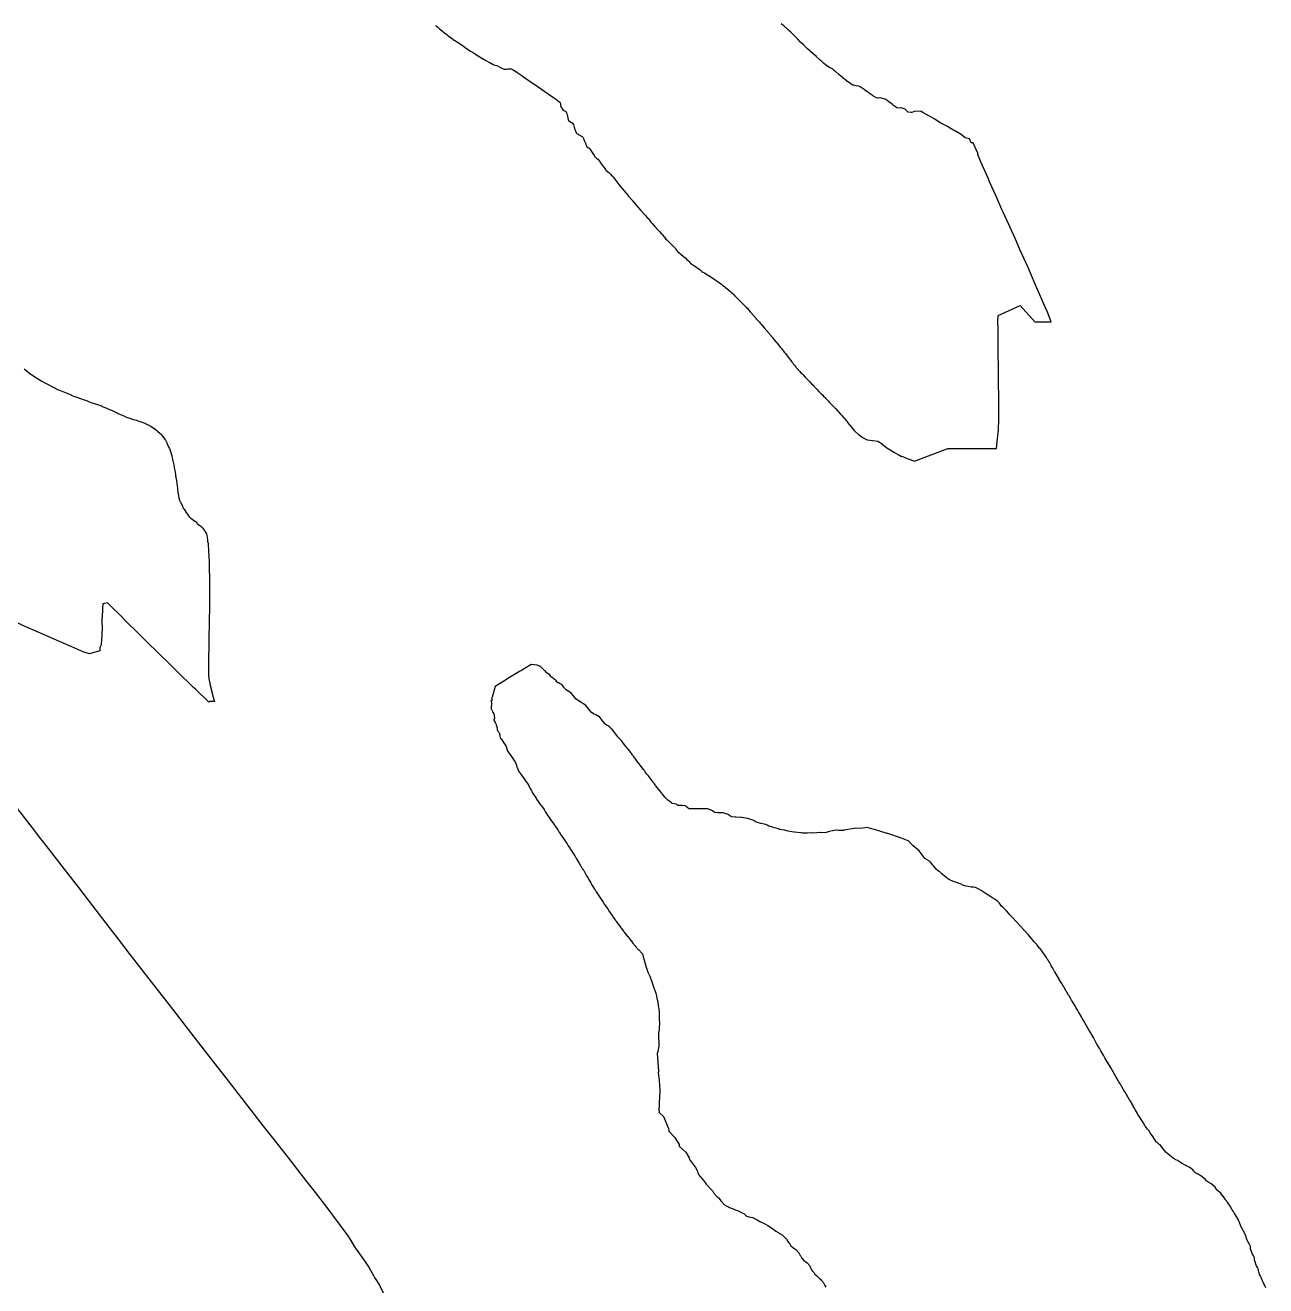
# Model space of a CAD drawing. Header units: metres. Extents: x 483462 to 484492, y 8428718 to 8429266.
# Drawn here: x 483975.57 to 484024.47, y 8428933.3 to 8428982.99 of the extents above; entities that cross this region are included whole.
import ezdxf

# ---------------------------------------------------------------- set-up
doc = ezdxf.new("R2010")
doc.units = ezdxf.units.M
doc.layers.add('C-TOPO-MINR', color=8, linetype='Continuous')

msp = doc.modelspace()

# ---------------------------------------------------------------- linework, layer by layer
at = {"layer": 'C-TOPO-MINR', "color": 8, "linetype": 'Continuous', "lineweight": -3, "flags": 128}
for points, elevation in [([(483991.753, 8428982.991), (483991.778, 8428982.964), (483991.822, 8428982.922), (483991.851, 8428982.895), (483991.903, 8428982.849), (483991.936, 8428982.82), (483992.016, 8428982.756), (483992.065, 8428982.717), (483992.201, 8428982.61), (483992.246, 8428982.575), (483992.333, 8428982.507), (483992.359, 8428982.488), (483992.42, 8428982.445), (483992.446, 8428982.427), (483992.508, 8428982.384), (483992.538, 8428982.367), (483992.618, 8428982.319), (483992.715, 8428982.26), (483992.747, 8428982.24), (483992.829, 8428982.179), (483992.855, 8428982.159), (483992.971, 8428982.07), (483992.994, 8428982.053), (483993.092, 8428981.982), (483993.12, 8428981.966), (483993.237, 8428981.898), (483993.35, 8428981.835), (483993.367, 8428981.826), (483993.487, 8428981.746), (483993.497, 8428981.74), (483993.586, 8428981.68), (483993.593, 8428981.675), (483993.598, 8428981.673), (483993.66, 8428981.638), (483993.664, 8428981.636), (483993.728, 8428981.602), (483993.735, 8428981.598), (483993.874, 8428981.521), (483993.883, 8428981.516), (483994.013, 8428981.444), (483994.016, 8428981.442), (483994.018, 8428981.442), (483994.087, 8428981.415), (483994.089, 8428981.415), (483994.164, 8428981.404), (483994.302, 8428981.327), (483994.303, 8428981.327), (483994.306, 8428981.325), (483994.417, 8428981.265), (483994.447, 8428981.249), (483994.544, 8428981.251), (483994.602, 8428981.265), (483994.613, 8428981.268), (483994.624, 8428981.265), (483994.721, 8428981.265), (483994.8, 8428981.225), (483994.801, 8428981.224), (483994.955, 8428981.132), (483995.147, 8428981.002), (483995.174, 8428980.983), (483995.558, 8428980.719), (483995.626, 8428980.672), (483996.048, 8428980.379), (483996.359, 8428980.159), (483996.469, 8428980.081), (483996.603, 8428979.98), (483996.661, 8428979.935), (483996.67, 8428979.892), (483996.674, 8428979.856), (483996.688, 8428979.77), (483996.776, 8428979.645), (483996.852, 8428979.599), (483996.877, 8428979.584), (483996.919, 8428979.502), (483996.945, 8428979.399), (483996.963, 8428979.327), (483996.985, 8428979.233), (483997.045, 8428979.195), (483997.104, 8428979.159), (483997.133, 8428979.141), (483997.179, 8428979.073), (483997.213, 8428978.974), (483997.241, 8428978.882), (483997.26, 8428978.827), (483997.287, 8428978.74), (483997.328, 8428978.712), (483997.369, 8428978.69), (483997.398, 8428978.672), (483997.434, 8428978.651), (483997.464, 8428978.635), (483997.49, 8428978.62), (483997.524, 8428978.597), (483997.549, 8428978.581), (483997.576, 8428978.521), (483997.608, 8428978.445), (483997.656, 8428978.334), (483997.686, 8428978.264), (483997.715, 8428978.198), (483997.742, 8428978.179), (483997.771, 8428978.159), (483997.798, 8428978.141), (483997.828, 8428978.121), (483997.896, 8428978.012), (483997.925, 8428977.964), (483997.998, 8428977.847), (483998.026, 8428977.802), (483998.049, 8428977.783), (483998.084, 8428977.756), (483998.107, 8428977.739), (483998.143, 8428977.711), (483998.204, 8428977.628), (483998.223, 8428977.602), (483998.252, 8428977.562), (483998.361, 8428977.411), (483998.379, 8428977.387), (483998.447, 8428977.295), (483998.465, 8428977.279), (483998.512, 8428977.237), (483998.529, 8428977.222), (483998.577, 8428977.18), (483998.629, 8428977.128), (483998.645, 8428977.113), (483998.7, 8428977.054), (483998.716, 8428977.038), (483998.804, 8428976.927), (483998.815, 8428976.913), (483998.971, 8428976.715), (483998.982, 8428976.701), (483999.088, 8428976.568), (483999.094, 8428976.56), (483999.168, 8428976.474), (483999.172, 8428976.469), (483999.247, 8428976.382), (483999.249, 8428976.38), (483999.333, 8428976.279), (483999.342, 8428976.269), (483999.342, 8428976.268), (483999.504, 8428976.075), (483999.513, 8428976.064), (483999.675, 8428975.873), (483999.825, 8428975.702), (483999.849, 8428975.674), (483999.99, 8428975.516), (484000.021, 8428975.481), (484000.104, 8428975.387), (484000.121, 8428975.367), (484000.188, 8428975.285), (484000.196, 8428975.275), (484000.261, 8428975.196), (484000.269, 8428975.185), (484000.298, 8428975.155), (484000.387, 8428975.058), (484000.514, 8428974.923), (484000.575, 8428974.858), (484000.656, 8428974.77), (484000.694, 8428974.729), (484000.748, 8428974.66), (484000.761, 8428974.644), (484000.774, 8428974.627), (484000.828, 8428974.561), (484000.865, 8428974.523), (484000.93, 8428974.457), (484001.001, 8428974.386), (484001.093, 8428974.297), (484001.149, 8428974.24), (484001.192, 8428974.197), (484001.207, 8428974.178), (484001.247, 8428974.126), (484001.262, 8428974.107), (484001.301, 8428974.057), (484001.355, 8428974.011), (484001.416, 8428973.959), (484001.518, 8428973.873), (484001.607, 8428973.799), (484001.657, 8428973.757), (484001.716, 8428973.707), (484001.744, 8428973.672), (484001.769, 8428973.64), (484001.794, 8428973.609), (484001.849, 8428973.571), (484001.928, 8428973.517), (484002.032, 8428973.447), (484002.101, 8428973.401), (484002.16, 8428973.361), (484002.194, 8428973.329), (484002.217, 8428973.302), (484002.239, 8428973.284), (484002.281, 8428973.259), (484002.343, 8428973.221), (484002.435, 8428973.166), (484002.494, 8428973.13), (484002.591, 8428973.071), (484002.608, 8428973.06), (484002.717, 8428972.989), (484002.773, 8428972.951), (484002.889, 8428972.873), (484002.942, 8428972.837), (484002.998, 8428972.799), (484003.015, 8428972.786), (484003.05, 8428972.755), (484003.063, 8428972.742), (484003.148, 8428972.671), (484003.176, 8428972.648), (484003.224, 8428972.608), (484003.384, 8428972.475), (484003.408, 8428972.455), (484003.499, 8428972.379), (484003.507, 8428972.369), (484003.538, 8428972.331), (484003.547, 8428972.321), (484003.64, 8428972.226), (484003.659, 8428972.207), (484003.691, 8428972.175), (484003.867, 8428971.998), (484003.881, 8428971.983), (484003.982, 8428971.881), (484003.988, 8428971.874), (484004.032, 8428971.822), (484004.037, 8428971.816), (484004.151, 8428971.687), (484004.159, 8428971.678), (484004.174, 8428971.662), (484004.386, 8428971.423), (484004.389, 8428971.42), (484004.502, 8428971.293), (484004.51, 8428971.284), (484004.511, 8428971.283), (484004.543, 8428971.246), (484004.582, 8428971.2), (484004.695, 8428971.066), (484004.704, 8428971.056), (484004.903, 8428970.817), (484004.92, 8428970.797), (484005.024, 8428970.673), (484005.045, 8428970.648), (484005.084, 8428970.602), (484005.169, 8428970.496), (484005.195, 8428970.464), (484005.345, 8428970.278), (484005.376, 8428970.239), (484005.455, 8428970.141), (484005.485, 8428970.103), (484005.521, 8428970.06), (484005.574, 8428969.993), (484005.606, 8428969.951), (484005.699, 8428969.833), (484005.734, 8428969.788), (484005.783, 8428969.725), (484005.805, 8428969.697), (484005.837, 8428969.657), (484005.86, 8428969.627), (484005.894, 8428969.583), (484005.928, 8428969.538), (484005.946, 8428969.515), (484005.958, 8428969.501), (484005.994, 8428969.456), (484006.006, 8428969.441), (484006.035, 8428969.411), (484006.053, 8428969.392), (484006.082, 8428969.362), (484006.105, 8428969.339), (484006.135, 8428969.298), (484006.178, 8428969.254), (484006.23, 8428969.201), (484006.312, 8428969.117), (484006.383, 8428969.044), (484006.446, 8428968.979), (484006.496, 8428968.928), (484006.565, 8428968.858), (484006.626, 8428968.796), (484006.658, 8428968.763), (484006.725, 8428968.694), (484006.745, 8428968.666), (484006.787, 8428968.623), (484006.858, 8428968.551), (484006.931, 8428968.477), (484007.007, 8428968.4), (484007.044, 8428968.362), (484007.123, 8428968.282), (484007.137, 8428968.261), (484007.151, 8428968.242), (484007.229, 8428968.165), (484007.261, 8428968.133), (484007.315, 8428968.078), (484007.392, 8428968.002), (484007.42, 8428967.974), (484007.502, 8428967.89), (484007.515, 8428967.874), (484007.603, 8428967.78), (484007.627, 8428967.753), (484007.714, 8428967.655), (484007.754, 8428967.61), (484007.837, 8428967.515), (484007.856, 8428967.493), (484007.866, 8428967.483), (484007.942, 8428967.388), (484007.961, 8428967.363), (484008.035, 8428967.269), (484008.064, 8428967.232), (484008.139, 8428967.142), (484008.252, 8428967.013), (484008.276, 8428966.988), (484008.29, 8428966.974), (484008.415, 8428966.856), (484008.423, 8428966.85), (484008.439, 8428966.841), (484008.583, 8428966.737), (484008.595, 8428966.73), (484008.758, 8428966.651), (484008.761, 8428966.649), (484008.765, 8428966.646), (484008.775, 8428966.645), (484008.968, 8428966.623), (484008.983, 8428966.62), (484009.18, 8428966.591), (484009.344, 8428966.483), (484009.352, 8428966.478), (484009.57, 8428966.307), (484009.6, 8428966.289), (484009.601, 8428966.289), (484009.841, 8428966.146), (484009.984, 8428966.062), (484010.115, 8428965.989), (484010.134, 8428966), (484010.27, 8428965.935), (484010.416, 8428965.877), (484010.619, 8428965.803), (484011.939, 8428966.307), (484012.192, 8428966.307), (484012.608, 8428966.307), (484012.798, 8428966.307), (484013.591, 8428966.307), (484013.644, 8428966.307), (484013.687, 8428966.307), (484013.85, 8428966.307), (484013.868, 8428966.423), (484013.868, 8428966.447), (484013.93, 8428967.044), (484013.944, 8428967.459), (484013.943, 8428967.748), (484013.946, 8428968.325), (484013.94, 8428968.891), (484013.937, 8428969.384), (484013.927, 8428970.17), (484013.924, 8428970.415), (484013.916, 8428971.153), (484013.915, 8428971.181), (484013.915, 8428971.293), (484013.921, 8428971.543), (484014.788, 8428971.942), (484015.363, 8428971.293), (484015.426, 8428971.293), (484016.014, 8428971.293), (484015.86, 8428971.681), (484015.789, 8428971.844), (484015.386, 8428972.783), (484015.085, 8428973.462), (484014.78, 8428974.149), (484014.599, 8428974.549), (484014.125, 8428975.614), (484014.072, 8428975.73), (484013.828, 8428976.279), (484013.599, 8428976.792), (484013.527, 8428976.955), (484013.228, 8428977.625), (484013.141, 8428977.823), (484013.138, 8428977.833), (484013.132, 8428977.861), (484013.124, 8428977.91), (484013.118, 8428977.948), (484012.975, 8428978.264), (484012.947, 8428978.32), (484012.907, 8428978.35), (484012.855, 8428978.356), (484012.793, 8428978.504), (484012.624, 8428978.549), (484012.458, 8428978.68), (484012.219, 8428978.818), (484012.131, 8428978.867), (484011.919, 8428978.989), (484011.668, 8428979.133), (484011.394, 8428979.292), (484011.21, 8428979.397), (484010.959, 8428979.542), (484010.888, 8428979.581), (484010.648, 8428979.598), (484010.582, 8428979.568), (484010.515, 8428979.549), (484010.494, 8428979.542), (484010.378, 8428979.562), (484010.331, 8428979.605), (484010.254, 8428979.677), (484010.095, 8428979.734), (484010.019, 8428979.713), (484009.933, 8428979.73), (484009.874, 8428979.774), (484009.793, 8428979.829), (484009.754, 8428979.856), (484009.647, 8428979.943), (484009.61, 8428979.968), (484009.488, 8428980.056), (484009.469, 8428980.068), (484009.276, 8428980.121), (484009.186, 8428980.112), (484009.168, 8428980.111), (484009.131, 8428980.12), (484009.096, 8428980.143), (484008.985, 8428980.208), (484008.952, 8428980.23), (484008.802, 8428980.334), (484008.771, 8428980.356), (484008.662, 8428980.432), (484008.634, 8428980.451), (484008.522, 8428980.532), (484008.508, 8428980.54), (484008.429, 8428980.589), (484008.323, 8428980.603), (484008.218, 8428980.618), (484008.207, 8428980.62), (484008.185, 8428980.63), (484008.1, 8428980.684), (484008.079, 8428980.7), (484007.95, 8428980.798), (484007.933, 8428980.812), (484007.798, 8428980.918), (484007.785, 8428980.929), (484007.643, 8428981.048), (484007.492, 8428981.179), (484007.489, 8428981.182), (484007.388, 8428981.263), (484007.388, 8428981.263), (484007.385, 8428981.265), (484007.276, 8428981.322), (484007.274, 8428981.323), (484007.164, 8428981.382), (484007.057, 8428981.475), (484007.053, 8428981.478), (484006.901, 8428981.619), (484006.893, 8428981.626), (484006.885, 8428981.634), (484006.766, 8428981.744), (484006.755, 8428981.754), (484006.645, 8428981.848), (484006.632, 8428981.859), (484006.525, 8428981.952), (484006.51, 8428981.965), (484006.413, 8428982.054), (484006.389, 8428982.076), (484006.272, 8428982.186), (484006.244, 8428982.213), (484006.148, 8428982.306), (484006.123, 8428982.331), (484006.024, 8428982.435), (484005.995, 8428982.465), (484005.899, 8428982.565), (484005.871, 8428982.594), (484005.79, 8428982.672), (484005.747, 8428982.712), (484005.661, 8428982.792), (484005.627, 8428982.823), (484005.566, 8428982.878), (484005.538, 8428982.901), (484005.469, 8428982.959), (484005.441, 8428982.984), (484005.375, 8428983.042)], 1196), ([(483975.538, 8428969.438), (483975.676, 8428969.328), (483975.76, 8428969.264), (483975.897, 8428969.163), (483975.994, 8428969.097), (483976.13, 8428969.017), (483976.236, 8428968.952), (483976.346, 8428968.892), (483976.474, 8428968.824), (483976.532, 8428968.794), (483976.652, 8428968.734), (483976.689, 8428968.716), (483976.726, 8428968.693), (483976.853, 8428968.635), (483976.929, 8428968.603), (483977.058, 8428968.55), (483977.19, 8428968.495), (483977.322, 8428968.443), (483977.391, 8428968.414), (483977.417, 8428968.395), (483977.553, 8428968.345), (483977.615, 8428968.323), (483977.75, 8428968.277), (483977.859, 8428968.239), (483977.99, 8428968.194), (483978.048, 8428968.173), (483978.074, 8428968.153), (483978.205, 8428968.109), (483978.253, 8428968.092), (483978.382, 8428968.049), (483978.465, 8428968.021), (483978.582, 8428967.979), (483978.626, 8428967.963), (483978.651, 8428967.943), (483978.754, 8428967.902), (483978.8, 8428967.882), (483978.899, 8428967.839), (483978.973, 8428967.808), (483979.078, 8428967.762), (483979.193, 8428967.709), (483979.24, 8428967.689), (483979.357, 8428967.635), (483979.401, 8428967.615), (483979.514, 8428967.568), (483979.534, 8428967.558), (483979.553, 8428967.543), (483979.659, 8428967.506), (483979.693, 8428967.495), (483979.798, 8428967.463), (483979.848, 8428967.447), (483979.951, 8428967.416), (483980.097, 8428967.37), (483980.14, 8428967.356), (483980.285, 8428967.302), (483980.31, 8428967.293), (483980.323, 8428967.282), (483980.468, 8428967.213), (483980.495, 8428967.198), (483980.521, 8428967.183), (483980.659, 8428967.097), (483980.668, 8428967.089), (483980.766, 8428967.01), (483980.786, 8428966.991), (483980.887, 8428966.896), (483980.904, 8428966.88), (483980.999, 8428966.77), (483981.003, 8428966.766), (483981.007, 8428966.761), (483981.091, 8428966.64), (483981.098, 8428966.628), (483981.17, 8428966.497), (483981.174, 8428966.49), (483981.24, 8428966.345), (483981.241, 8428966.345), (483981.241, 8428966.345), (483981.241, 8428966.344), (483981.255, 8428966.307), (483981.299, 8428966.183), (483981.3, 8428966.179), (483981.348, 8428966.01), (483981.352, 8428965.995), (483981.395, 8428965.821), (483981.43, 8428965.658), (483981.435, 8428965.635), (483981.462, 8428965.478), (483981.467, 8428965.45), (483981.47, 8428965.435), (483981.495, 8428965.28), (483981.5, 8428965.261), (483981.501, 8428965.24), (483981.524, 8428965.092), (483981.531, 8428965.041), (483981.55, 8428964.906), (483981.559, 8428964.846), (483981.577, 8428964.724), (483981.581, 8428964.693), (483981.596, 8428964.585), (483981.607, 8428964.523), (483981.621, 8428964.425), (483981.633, 8428964.357), (483981.657, 8428964.264), (483981.665, 8428964.243), (483981.673, 8428964.222), (483981.689, 8428964.203), (483981.706, 8428964.181), (483981.762, 8428964.061), (483981.782, 8428964.003), (483981.802, 8428963.944), (483981.822, 8428963.928), (483981.843, 8428963.913), (483981.915, 8428963.786), (483981.959, 8428963.731), (483982.01, 8428963.656), (483982.056, 8428963.599), (483982.078, 8428963.582), (483982.1, 8428963.564), (483982.154, 8428963.521), (483982.207, 8428963.483), (483982.261, 8428963.443), (483982.316, 8428963.407), (483982.335, 8428963.377), (483982.355, 8428963.347), (483982.404, 8428963.311), (483982.451, 8428963.275), (483982.495, 8428963.237), (483982.556, 8428963.187), (483982.593, 8428963.139), (483982.641, 8428963.076), (483982.67, 8428963.02), (483982.714, 8428962.941), (483982.727, 8428962.886), (483982.749, 8428962.778), (483982.755, 8428962.726), (483982.765, 8428962.644), (483982.773, 8428962.605), (483982.782, 8428962.566), (483982.785, 8428962.523), (483982.791, 8428962.427), (483982.793, 8428962.378), (483982.803, 8428962.199), (483982.809, 8428962.085), (483982.811, 8428962.048), (483982.816, 8428961.983), (483982.82, 8428961.915), (483982.821, 8428961.886), (483982.824, 8428961.736), (483982.825, 8428961.713), (483982.83, 8428961.442), (483982.833, 8428961.321), (483982.834, 8428961.268), (483982.834, 8428961.266), (483982.835, 8428961.175), (483982.836, 8428961.088), (483982.836, 8428961.079), (483982.837, 8428960.897), (483982.837, 8428960.884), (483982.837, 8428960.868), (483982.838, 8428960.572), (483982.838, 8428960.548), (483982.838, 8428960.385), (483982.838, 8428960.348), (483982.836, 8428960.27), (483982.835, 8428960.227), (483982.834, 8428960.149), (483982.833, 8428959.997), (483982.832, 8428959.953), (483982.832, 8428959.901), (483982.831, 8428959.661), (483982.831, 8428959.607), (483982.828, 8428959.536), (483982.827, 8428959.405), (483982.826, 8428959.345), (483982.823, 8428959.269), (483982.821, 8428959.215), (483982.819, 8428959.166), (483982.816, 8428959.091), (483982.815, 8428959.044), (483982.812, 8428958.963), (483982.811, 8428958.859), (483982.81, 8428958.776), (483982.808, 8428958.616), (483982.807, 8428958.514), (483982.807, 8428958.437), (483982.806, 8428958.358), (483982.805, 8428958.279), (483982.804, 8428958.253), (483982.804, 8428958.228), (483982.803, 8428958.145), (483982.802, 8428958.096), (483982.801, 8428957.965), (483982.8, 8428957.881), (483982.799, 8428957.721), (483982.799, 8428957.657), (483982.796, 8428957.537), (483982.799, 8428957.409), (483982.798, 8428957.374), (483982.818, 8428957.25), (483982.818, 8428957.221), (483982.854, 8428957.048), (483982.856, 8428957.024), (483982.897, 8428956.834), (483982.901, 8428956.809), (483982.972, 8428956.559), (483982.975, 8428956.545), (483983.035, 8428956.335), (483982.834, 8428956.335), (483982.817, 8428956.309), (483982.789, 8428956.335), (483982.281, 8428956.813), (483982.207, 8428956.885), (483981.557, 8428957.515), (483981.35, 8428957.718), (483980.759, 8428958.298), (483980.422, 8428958.631), (483979.991, 8428959.058), (483979.599, 8428959.447), (483979.247, 8428959.798), (483979.017, 8428960.026), (483978.876, 8428960.167), (483978.844, 8428960.196), (483978.814, 8428960.219), (483978.637, 8428960.175), (483978.625, 8428960.015), (483978.617, 8428959.899), (483978.596, 8428959.559), (483978.597, 8428959.427), (483978.605, 8428959.267), (483978.589, 8428958.933), (483978.584, 8428958.772), (483978.573, 8428958.563), (483978.52, 8428958.46), (483978.521, 8428958.326), (483978.103, 8428958.211), (483977.889, 8428958.278), (483977.408, 8428958.49), (483976.922, 8428958.693), (483976.177, 8428959.027), (483975.601, 8428959.279), (483975.056, 8428959.521)], 1196), ([(484024.469, 8428933.225), (484024.428, 8428933.307), (484024.406, 8428933.359), (484024.388, 8428933.402), (484024.371, 8428933.443), (484024.346, 8428933.502), (484024.304, 8428933.585), (484024.282, 8428933.627), (484024.243, 8428933.704), (484024.222, 8428933.748), (484024.209, 8428933.81), (484024.201, 8428933.845), (484024.185, 8428933.914), (484024.178, 8428933.948), (484024.138, 8428934.026), (484024.109, 8428934.082), (484024.073, 8428934.154), (484024.037, 8428934.28), (484024.029, 8428934.356), (484024.026, 8428934.382), (484024.023, 8428934.408), (484023.987, 8428934.478), (484023.948, 8428934.554), (484023.915, 8428934.617), (484023.871, 8428934.759), (484023.865, 8428934.834), (484023.864, 8428934.851), (484023.845, 8428934.9), (484023.816, 8428934.952), (484023.767, 8428935.046), (484023.752, 8428935.073), (484023.703, 8428935.161), (484023.69, 8428935.226), (484023.676, 8428935.294), (484023.672, 8428935.313), (484023.658, 8428935.337), (484023.594, 8428935.449), (484023.572, 8428935.486), (484023.506, 8428935.598), (484023.496, 8428935.616), (484023.471, 8428935.686), (484023.449, 8428935.753), (484023.445, 8428935.764), (484023.423, 8428935.82), (484023.42, 8428935.827), (484023.397, 8428935.884), (484023.39, 8428935.896), (484023.31, 8428936.029), (484023.3, 8428936.044), (484023.218, 8428936.178), (484023.215, 8428936.184), (484023.183, 8428936.239), (484023.182, 8428936.241), (484023.149, 8428936.298), (484023.148, 8428936.3), (484023.079, 8428936.411), (484023.063, 8428936.436), (484023.063, 8428936.437), (484022.974, 8428936.576), (484022.971, 8428936.579), (484022.921, 8428936.642), (484022.917, 8428936.646), (484022.867, 8428936.708), (484022.865, 8428936.712), (484022.786, 8428936.833), (484022.782, 8428936.839), (484022.702, 8428936.957), (484022.638, 8428937.005), (484022.624, 8428937.015), (484022.56, 8428937.063), (484022.546, 8428937.074), (484022.54, 8428937.082), (484022.534, 8428937.09), (484022.469, 8428937.186), (484022.305, 8428937.334), (484022.275, 8428937.35), (484022.188, 8428937.396), (484022.148, 8428937.422), (484022.14, 8428937.432), (484022.078, 8428937.509), (484021.915, 8428937.64), (484021.889, 8428937.653), (484021.798, 8428937.698), (484021.751, 8428937.721), (484021.715, 8428937.745), (484021.705, 8428937.755), (484021.652, 8428937.809), (484021.639, 8428937.82), (484021.588, 8428937.874), (484021.522, 8428937.925), (484021.508, 8428937.935), (484021.444, 8428937.98), (484021.387, 8428938.008), (484021.359, 8428938.022), (484021.324, 8428938.043), (484021.266, 8428938.071), (484021.177, 8428938.125), (484021.11, 8428938.165), (484021.023, 8428938.218), (484020.984, 8428938.242), (484020.93, 8428938.268), (484020.898, 8428938.284), (484020.868, 8428938.307), (484020.816, 8428938.334), (484020.752, 8428938.385), (484020.681, 8428938.44), (484020.618, 8428938.496), (484020.534, 8428938.57), (484020.481, 8428938.63), (484020.423, 8428938.7), (484020.372, 8428938.765), (484020.346, 8428938.799), (484020.302, 8428938.854), (484020.255, 8428938.89), (484020.233, 8428938.908), (484020.188, 8428938.944), (484020.165, 8428938.963), (484020.115, 8428939.036), (484020.081, 8428939.085), (484019.985, 8428939.227), (484019.94, 8428939.295), (484019.912, 8428939.336), (484019.856, 8428939.42), (484019.829, 8428939.451), (484019.806, 8428939.479), (484019.766, 8428939.525), (484019.736, 8428939.571), (484019.719, 8428939.597), (484019.648, 8428939.711), (484019.632, 8428939.736), (484019.607, 8428939.776), (484019.467, 8428940.001), (484019.431, 8428940.058), (484019.412, 8428940.09), (484019.33, 8428940.222), (484019.321, 8428940.24), (484019.289, 8428940.3), (484019.28, 8428940.316), (484019.245, 8428940.385), (484019.237, 8428940.402), (484019.228, 8428940.419), (484019.135, 8428940.575), (484019.123, 8428940.596), (484019.103, 8428940.629), (484018.925, 8428940.927), (484018.917, 8428940.94), (484018.81, 8428941.12), (484018.807, 8428941.125), (484018.804, 8428941.131), (484018.777, 8428941.178), (484018.749, 8428941.227), (484018.747, 8428941.231), (484018.716, 8428941.282), (484018.684, 8428941.337), (484018.683, 8428941.338), (484018.649, 8428941.397), (484018.575, 8428941.524), (484018.571, 8428941.53), (484018.385, 8428941.851), (484018.372, 8428941.873), (484018.27, 8428942.049), (484018.23, 8428942.115), (484018.211, 8428942.149), (484018.171, 8428942.216), (484018.128, 8428942.289), (484018.081, 8428942.367), (484018.046, 8428942.428), (484017.968, 8428942.566), (484017.926, 8428942.638), (484017.803, 8428942.854), (484017.758, 8428942.934), (484017.686, 8428943.059), (484017.647, 8428943.125), (484017.609, 8428943.189), (484017.558, 8428943.28), (484017.512, 8428943.36), (484017.457, 8428943.458), (484017.388, 8428943.579), (484017.341, 8428943.663), (484017.289, 8428943.754), (484017.252, 8428943.819), (484017.202, 8428943.906), (484017.164, 8428943.972), (484017.128, 8428944.033), (484017.086, 8428944.105), (484017.059, 8428944.15), (484017.034, 8428944.193), (484016.986, 8428944.274), (484016.951, 8428944.333), (484016.901, 8428944.416), (484016.862, 8428944.48), (484016.814, 8428944.561), (484016.783, 8428944.612), (484016.716, 8428944.727), (484016.694, 8428944.763), (484016.626, 8428944.879), (484016.611, 8428944.905), (484016.595, 8428944.931), (484016.53, 8428945.043), (484016.513, 8428945.071), (484016.444, 8428945.189), (484016.426, 8428945.219), (484016.408, 8428945.25), (484016.332, 8428945.376), (484016.32, 8428945.396), (484016.247, 8428945.519), (484016.239, 8428945.531), (484016.232, 8428945.543), (484016.156, 8428945.673), (484016.148, 8428945.687), (484016.083, 8428945.798), (484016.076, 8428945.811), (484016.071, 8428945.82), (484016.016, 8428945.918), (484016.011, 8428945.926), (484015.954, 8428946.026), (484015.951, 8428946.032), (484015.948, 8428946.037), (484015.887, 8428946.138), (484015.885, 8428946.142), (484015.821, 8428946.244), (484015.82, 8428946.247), (484015.818, 8428946.249), (484015.739, 8428946.367), (484015.739, 8428946.367), (484015.728, 8428946.383), (484015.639, 8428946.508), (484015.637, 8428946.509), (484015.561, 8428946.606), (484015.558, 8428946.608), (484015.555, 8428946.613), (484015.462, 8428946.725), (484015.453, 8428946.736), (484015.358, 8428946.85), (484015.347, 8428946.862), (484015.239, 8428946.987), (484015.223, 8428947.005), (484015.098, 8428947.147), (484015.087, 8428947.16), (484014.963, 8428947.299), (484014.95, 8428947.31), (484014.937, 8428947.321), (484014.919, 8428947.341), (484014.797, 8428947.477), (484014.763, 8428947.515), (484014.646, 8428947.645), (484014.622, 8428947.67), (484014.518, 8428947.786), (484014.499, 8428947.801), (484014.48, 8428947.816), (484014.381, 8428947.925), (484014.336, 8428947.975), (484014.245, 8428948.075), (484014.196, 8428948.129), (484014.131, 8428948.203), (484014.108, 8428948.22), (484014.058, 8428948.269), (484013.995, 8428948.349), (484013.958, 8428948.391), (484013.892, 8428948.462), (484013.797, 8428948.53), (484013.716, 8428948.585), (484013.556, 8428948.689), (484013.407, 8428948.783), (484013.25, 8428948.878), (484013.129, 8428948.943), (484013.027, 8428948.996), (484012.945, 8428949.013), (484012.864, 8428949.018), (484012.739, 8428949.039), (484012.656, 8428949.051), (484012.515, 8428949.098), (484012.489, 8428949.115), (484012.463, 8428949.131), (484012.384, 8428949.153), (484012.276, 8428949.194), (484012.202, 8428949.221), (484012.094, 8428949.262), (484012.027, 8428949.295), (484011.984, 8428949.321), (484011.936, 8428949.347), (484011.848, 8428949.422), (484011.794, 8428949.46), (484011.704, 8428949.538), (484011.659, 8428949.579), (484011.618, 8428949.622), (484011.574, 8428949.641), (484011.479, 8428949.718), (484011.385, 8428949.836), (484011.346, 8428949.88), (484011.291, 8428949.947), (484011.255, 8428949.993), (484011.221, 8428950.039), (484011.028, 8428950.145), (484010.926, 8428950.288), (484010.898, 8428950.325), (484010.834, 8428950.409), (484010.811, 8428950.442), (484010.569, 8428950.645), (484010.551, 8428950.669), (484010.445, 8428950.779), (484010.432, 8428950.799), (484010.42, 8428950.816), (484010.406, 8428950.83), (484010.377, 8428950.842), (484010.114, 8428950.947), (484010.072, 8428950.961), (484009.578, 8428951.125), (484009.55, 8428951.134), (484009.044, 8428951.29), (484009.037, 8428951.292), (484008.764, 8428951.364), (484008.764, 8428951.364), (484008.764, 8428951.364), (484008.764, 8428951.364), (484008.588, 8428951.343), (484008.38, 8428951.327), (484008.297, 8428951.337), (484008.296, 8428951.337), (484008.294, 8428951.337), (484008.166, 8428951.314), (484008.164, 8428951.314), (484007.995, 8428951.282), (484007.839, 8428951.254), (484007.835, 8428951.253), (484007.633, 8428951.247), (484007.548, 8428951.257), (484007.543, 8428951.256), (484007.54, 8428951.256), (484007.411, 8428951.234), (484007.407, 8428951.233), (484007.264, 8428951.204), (484007.259, 8428951.203), (484007.146, 8428951.173), (484006.973, 8428951.161), (484006.894, 8428951.172), (484006.888, 8428951.171), (484006.883, 8428951.17), (484006.776, 8428951.15), (484006.613, 8428951.14), (484006.548, 8428951.151), (484006.541, 8428951.15), (484006.409, 8428951.144), (484006.4, 8428951.144), (484006.27, 8428951.138), (484006.212, 8428951.145), (484006.154, 8428951.154), (484006.146, 8428951.154), (484006.016, 8428951.169), (484005.889, 8428951.183), (484005.883, 8428951.184), (484005.788, 8428951.193), (484005.646, 8428951.225), (484005.641, 8428951.227), (484005.5, 8428951.259), (484005.495, 8428951.26), (484005.408, 8428951.271), (484005.316, 8428951.292), (484005.263, 8428951.311), (484005.206, 8428951.331), (484005.205, 8428951.331), (484005.06, 8428951.369), (484005.046, 8428951.372), (484005.045, 8428951.372), (484004.882, 8428951.417), (484004.881, 8428951.417), (484004.879, 8428951.418), (484004.878, 8428951.418), (484004.813, 8428951.453), (484004.749, 8428951.487), (484004.576, 8428951.527), (484004.572, 8428951.528), (484004.39, 8428951.572), (484004.385, 8428951.574), (484004.378, 8428951.578), (484004.3, 8428951.631), (484004.291, 8428951.637), (484004.054, 8428951.719), (484003.823, 8428951.753), (484003.812, 8428951.755), (484003.585, 8428951.772), (484003.573, 8428951.774), (484003.562, 8428951.774), (484003.405, 8428951.79), (484003.385, 8428951.798), (484003.374, 8428951.807), (484003.295, 8428951.866), (484003.283, 8428951.874), (484003.086, 8428951.94), (484002.901, 8428951.943), (484002.883, 8428951.944), (484002.769, 8428951.951), (484002.75, 8428951.952), (484002.731, 8428951.967), (484002.662, 8428952.022), (484002.641, 8428952.039), (484002.48, 8428952.101), (484002.322, 8428952.102), (484002.298, 8428952.104), (484002.146, 8428952.105), (484002.123, 8428952.104), (484001.906, 8428952.104), (484001.885, 8428952.103), (484001.748, 8428952.106), (484001.728, 8428952.108), (484001.709, 8428952.124), (484001.693, 8428952.138), (484001.642, 8428952.181), (484001.593, 8428952.223), (484001.462, 8428952.227), (484001.443, 8428952.227), (484001.323, 8428952.227), (484001.296, 8428952.235), (484001.287, 8428952.243), (484001.24, 8428952.283), (484001.228, 8428952.291), (484001.16, 8428952.303), (484001.092, 8428952.315), (484001.074, 8428952.316), (484001.064, 8428952.322), (484001.053, 8428952.332), (484001.009, 8428952.365), (484000.997, 8428952.377), (484000.953, 8428952.406), (484000.903, 8428952.442), (484000.89, 8428952.449), (484000.879, 8428952.464), (484000.834, 8428952.508), (484000.821, 8428952.519), (484000.786, 8428952.556), (484000.778, 8428952.566), (484000.755, 8428952.598), (484000.747, 8428952.609), (484000.712, 8428952.65), (484000.696, 8428952.67), (484000.661, 8428952.712), (484000.651, 8428952.725), (484000.624, 8428952.763), (484000.614, 8428952.779), (484000.54, 8428952.87), (484000.521, 8428952.893), (484000.496, 8428952.924), (484000.422, 8428953.016), (484000.4, 8428953.048), (484000.379, 8428953.08), (484000.355, 8428953.113), (484000.334, 8428953.145), (484000.284, 8428953.208), (484000.249, 8428953.251), (484000.165, 8428953.357), (484000.122, 8428953.411), (484000.074, 8428953.471), (484000.039, 8428953.522), (484000.015, 8428953.556), (483999.978, 8428953.61), (483999.954, 8428953.643), (483999.904, 8428953.707), (483999.85, 8428953.776), (483999.768, 8428953.88), (483999.708, 8428953.957), (483999.657, 8428954.026), (483999.613, 8428954.083), (483999.592, 8428954.112), (483999.544, 8428954.179), (483999.524, 8428954.206), (483999.506, 8428954.23), (483999.456, 8428954.295), (483999.438, 8428954.319), (483999.385, 8428954.386), (483999.346, 8428954.437), (483999.262, 8428954.545), (483999.2, 8428954.625), (483999.123, 8428954.722), (483999.091, 8428954.762), (483999.042, 8428954.817), (483999.031, 8428954.829), (483999.02, 8428954.841), (483998.97, 8428954.897), (483998.943, 8428954.932), (483998.856, 8428955.045), (483998.813, 8428955.1), (483998.723, 8428955.215), (483998.657, 8428955.272), (483998.637, 8428955.299), (483998.628, 8428955.306), (483998.567, 8428955.354), (483998.559, 8428955.361), (483998.545, 8428955.37), (483998.488, 8428955.405), (483998.431, 8428955.442), (483998.416, 8428955.461), (483998.329, 8428955.573), (483998.306, 8428955.603), (483998.216, 8428955.717), (483998.206, 8428955.73), (483998.141, 8428955.766), (483998.133, 8428955.771), (483998.065, 8428955.805), (483998.06, 8428955.807), (483997.979, 8428955.849), (483997.975, 8428955.852), (483997.886, 8428955.905), (483997.878, 8428955.914), (483997.784, 8428956.033), (483997.775, 8428956.045), (483997.676, 8428956.17), (483997.673, 8428956.173), (483997.583, 8428956.235), (483997.582, 8428956.236), (483997.581, 8428956.236), (483997.485, 8428956.295), (483997.484, 8428956.295), (483997.484, 8428956.295), (483997.39, 8428956.355), (483997.381, 8428956.36), (483997.381, 8428956.36), (483997.275, 8428956.437), (483997.273, 8428956.439), (483997.183, 8428956.552), (483997.181, 8428956.554), (483997.179, 8428956.556), (483997.093, 8428956.664), (483996.997, 8428956.725), (483996.985, 8428956.732), (483996.891, 8428956.793), (483996.877, 8428956.801), (483996.794, 8428956.902), (483996.79, 8428956.907), (483996.785, 8428956.913), (483996.721, 8428956.996), (483996.657, 8428957.029), (483996.594, 8428957.062), (483996.579, 8428957.07), (483996.557, 8428957.086), (483996.488, 8428957.17), (483996.481, 8428957.178), (483996.347, 8428957.278), (483996.334, 8428957.283), (483996.314, 8428957.296), (483996.307, 8428957.305), (483996.246, 8428957.38), (483996.151, 8428957.454), (483996.117, 8428957.476), (483996.071, 8428957.534), (483996.036, 8428957.554), (483995.967, 8428957.635), (483995.88, 8428957.713), (483995.845, 8428957.726), (483995.749, 8428957.766), (483995.52, 8428957.79), (483995.168, 8428957.578), (483995.13, 8428957.556), (483995.053, 8428957.509), (483994.599, 8428957.232), (483994.542, 8428957.196), (483994.516, 8428957.181), (483994.508, 8428957.175), (483994.099, 8428956.924), (483994.094, 8428956.92), (483993.973, 8428956.501), (483993.972, 8428956.493), (483993.96, 8428956.355), (483993.947, 8428956.355), (483993.924, 8428956.355), (483993.955, 8428956.294), (483993.943, 8428956.041), (483993.945, 8428956.029), (483993.95, 8428956.019), (483993.991, 8428955.932), (483993.994, 8428955.925), (483993.997, 8428955.919), (483994.042, 8428955.839), (483994.067, 8428955.68), (483994.047, 8428955.614), (483994.048, 8428955.593), (483994.053, 8428955.583), (483994.057, 8428955.575), (483994.093, 8428955.504), (483994.098, 8428955.496), (483994.104, 8428955.484), (483994.132, 8428955.429), (483994.139, 8428955.417), (483994.174, 8428955.293), (483994.173, 8428955.23), (483994.188, 8428955.19), (483994.203, 8428955.167), (483994.235, 8428955.117), (483994.269, 8428955.067), (483994.28, 8428955), (483994.285, 8428954.974), (483994.299, 8428954.902), (483994.321, 8428954.87), (483994.382, 8428954.78), (483994.425, 8428954.719), (483994.489, 8428954.624), (483994.515, 8428954.586), (483994.537, 8428954.514), (483994.543, 8428954.493), (483994.565, 8428954.424), (483994.571, 8428954.402), (483994.611, 8428954.344), (483994.652, 8428954.283), (483994.714, 8428954.197), (483994.794, 8428954.083), (483994.835, 8428954.022), (483994.884, 8428953.951), (483994.91, 8428953.887), (483994.932, 8428953.824), (483994.944, 8428953.793), (483994.956, 8428953.76), (483994.98, 8428953.699), (483994.994, 8428953.664), (483995.009, 8428953.627), (483995.036, 8428953.567), (483995.102, 8428953.473), (483995.137, 8428953.422), (483995.264, 8428953.243), (483995.31, 8428953.181), (483995.341, 8428953.135), (483995.418, 8428953.026), (483995.441, 8428952.981), (483995.463, 8428952.935), (483995.483, 8428952.893), (483995.506, 8428952.846), (483995.536, 8428952.791), (483995.559, 8428952.748), (483995.594, 8428952.686), (483995.683, 8428952.559), (483995.707, 8428952.518), (483995.728, 8428952.488), (483995.89, 8428952.262), (483995.909, 8428952.235), (483995.925, 8428952.213), (483996.025, 8428952.071), (483996.07, 8428951.997), (483996.082, 8428951.975), (483996.127, 8428951.9), (483996.137, 8428951.883), (483996.233, 8428951.746), (483996.239, 8428951.737), (483996.408, 8428951.498), (483996.411, 8428951.495), (483996.413, 8428951.492), (483996.499, 8428951.369), (483996.515, 8428951.347), (483996.515, 8428951.346), (483996.563, 8428951.269), (483996.609, 8428951.195), (483996.613, 8428951.189), (483996.689, 8428951.078), (483996.696, 8428951.067), (483996.816, 8428950.892), (483996.828, 8428950.874), (483996.895, 8428950.776), (483996.928, 8428950.725), (483996.96, 8428950.674), (483996.977, 8428950.647), (483997.038, 8428950.552), (483997.058, 8428950.521), (483997.158, 8428950.363), (483997.209, 8428950.283), (483997.232, 8428950.246), (483997.262, 8428950.199), (483997.285, 8428950.166), (483997.308, 8428950.127), (483997.383, 8428950), (483997.408, 8428949.958), (483997.479, 8428949.836), (483997.506, 8428949.79), (483997.536, 8428949.749), (483997.558, 8428949.713), (483997.585, 8428949.665), (483997.643, 8428949.564), (483997.671, 8428949.514), (483997.725, 8428949.417), (483997.757, 8428949.362), (483997.779, 8428949.332), (483997.829, 8428949.246), (483997.863, 8428949.186), (483997.899, 8428949.125), (483997.951, 8428949.036), (483997.991, 8428948.969), (483998.014, 8428948.937), (483998.037, 8428948.906), (483998.084, 8428948.83), (483998.134, 8428948.75), (483998.187, 8428948.668), (483998.238, 8428948.587), (483998.295, 8428948.499), (483998.321, 8428948.462), (483998.347, 8428948.427), (483998.407, 8428948.336), (483998.444, 8428948.28), (483998.505, 8428948.189), (483998.547, 8428948.127), (483998.604, 8428948.042), (483998.634, 8428947.998), (483998.715, 8428947.88), (483998.738, 8428947.846), (483998.821, 8428947.728), (483998.84, 8428947.7), (483998.86, 8428947.674), (483998.941, 8428947.561), (483998.959, 8428947.536), (483999.046, 8428947.419), (483999.064, 8428947.394), (483999.163, 8428947.265), (483999.179, 8428947.245), (483999.195, 8428947.224), (483999.304, 8428947.086), (483999.321, 8428947.065), (483999.405, 8428946.958), (483999.504, 8428946.834), (483999.515, 8428946.821), (483999.521, 8428946.812), (483999.629, 8428946.684), (483999.633, 8428946.678), (483999.75, 8428946.547), (483999.754, 8428946.542), (483999.88, 8428946.409), (483999.881, 8428946.408), (483999.905, 8428946.383), (483999.946, 8428946.218), (483999.95, 8428946.192), (484000.006, 8428945.993), (484000.061, 8428945.823), (484000.114, 8428945.658), (484000.198, 8428945.506), (484000.261, 8428945.327), (484000.317, 8428945.167), (484000.367, 8428945.008), (484000.393, 8428944.958), (484000.438, 8428944.798), (484000.475, 8428944.644), (484000.503, 8428944.492), (484000.523, 8428944.333), (484000.547, 8428944.235), (484000.56, 8428944.077), (484000.566, 8428943.938), (484000.565, 8428943.821), (484000.57, 8428943.613), (484000.565, 8428943.509), (484000.557, 8428943.415), (484000.547, 8428943.331), (484000.534, 8428943.255), (484000.545, 8428942.741), (484000.535, 8428942.682), (484000.526, 8428942.63), (484000.516, 8428942.583), (484000.506, 8428942.539), (484000.496, 8428942.499), (484000.487, 8428942.463), (484000.537, 8428941.755), (484000.534, 8428941.742), (484000.531, 8428941.73), (484000.529, 8428941.719), (484000.527, 8428941.709), (484000.559, 8428941.397), (484000.585, 8428941.028), (484000.588, 8428940.991), (484000.557, 8428940.498), (484000.567, 8428940.39), (484000.553, 8428940.252), (484000.565, 8428940.127), (484000.731, 8428939.968), (484000.931, 8428939.5), (484000.942, 8428939.394), (484001.182, 8428939.146), (484001.343, 8428938.872), (484001.353, 8428938.809), (484001.607, 8428938.567), (484001.74, 8428938.343), (484001.755, 8428938.285), (484001.989, 8428937.969), (484002.06, 8428937.85), (484002.075, 8428937.799), (484002.085, 8428937.767), (484002.115, 8428937.684), (484002.373, 8428937.367), (484002.416, 8428937.307), (484002.639, 8428937.069), (484002.661, 8428937.045), (484002.67, 8428937.027), (484002.714, 8428936.947), (484002.833, 8428936.815), (484002.909, 8428936.766), (484002.923, 8428936.752), (484002.93, 8428936.741), (484002.994, 8428936.647), (484003.142, 8428936.493), (484003.228, 8428936.444), (484003.294, 8428936.411), (484003.327, 8428936.394), (484003.328, 8428936.393), (484003.436, 8428936.343), (484003.438, 8428936.343), (484003.547, 8428936.303), (484003.55, 8428936.302), (484003.647, 8428936.271), (484003.65, 8428936.27), (484003.909, 8428936.14), (484003.995, 8428936.053), (484004.009, 8428936.045), (484004.019, 8428936.043), (484004.091, 8428936.026), (484004.103, 8428936.022), (484004.177, 8428936.009), (484004.253, 8428935.989), (484004.262, 8428935.986), (484004.428, 8428935.901), (484004.524, 8428935.836), (484004.53, 8428935.832), (484004.536, 8428935.828), (484004.554, 8428935.82), (484004.641, 8428935.78), (484004.728, 8428935.741), (484004.748, 8428935.731), (484004.838, 8428935.68), (484004.846, 8428935.675), (484004.942, 8428935.615), (484004.951, 8428935.61), (484005.043, 8428935.543), (484005.053, 8428935.536), (484005.063, 8428935.529), (484005.156, 8428935.461), (484005.188, 8428935.442), (484005.28, 8428935.389), (484005.316, 8428935.367), (484005.405, 8428935.312), (484005.49, 8428935.232), (484005.578, 8428935.133), (484005.592, 8428935.119), (484005.662, 8428935.009), (484005.678, 8428934.993), (484005.738, 8428934.903), (484005.751, 8428934.882), (484005.816, 8428934.826), (484005.873, 8428934.785), (484005.951, 8428934.732), (484006.07, 8428934.603), (484006.121, 8428934.5), (484006.142, 8428934.463), (484006.181, 8428934.394), (484006.267, 8428934.305), (484006.337, 8428934.25), (484006.397, 8428934.203), (484006.495, 8428934.085), (484006.543, 8428933.985), (484006.571, 8428933.932), (484006.599, 8428933.875), (484006.664, 8428933.816), (484006.697, 8428933.755), (484006.775, 8428933.689), (484006.818, 8428933.65), (484006.881, 8428933.59), (484006.919, 8428933.559), (484006.949, 8428933.53), (484007.003, 8428933.471), (484007.029, 8428933.441), (484007.056, 8428933.39), (484007.094, 8428933.313), (484007.13, 8428933.245)], 1194), ([(483975.166, 8428952.228), (483975.847, 8428951.349), (483976.178, 8428950.92), (483976.293, 8428950.772), (483977.199, 8428949.6), (483977.669, 8428948.994), (483978.221, 8428948.28), (483979.015, 8428947.254), (483979.199, 8428947.015), (483979.704, 8428946.363), (483980.177, 8428945.752), (483980.303, 8428945.589), (483981.103, 8428944.555), (483981.376, 8428944.202), (483981.772, 8428943.691), (483982.215, 8428943.118), (483982.902, 8428942.233), (483983.044, 8428942.049), (483983.567, 8428941.377), (483983.969, 8428940.862), (483984.108, 8428940.684), (483984.957, 8428939.598), (483985.42, 8428939.007), (483985.952, 8428938.327), (483986.665, 8428937.413), (483986.868, 8428937.153), (483987.461, 8428936.391), (483987.651, 8428936.135), (483987.681, 8428936.092), (483988.285, 8428935.269), (483988.402, 8428935.09), (483988.559, 8428934.839), (483988.943, 8428934.29), (483989.132, 8428934.012), (483989.368, 8428933.588), (483989.538, 8428933.324), (483989.833, 8428932.724)], 1196)]:
    msp.add_lwpolyline(points, dxfattribs=dict(at, elevation=elevation))

doc.saveas('drawing.dxf')
